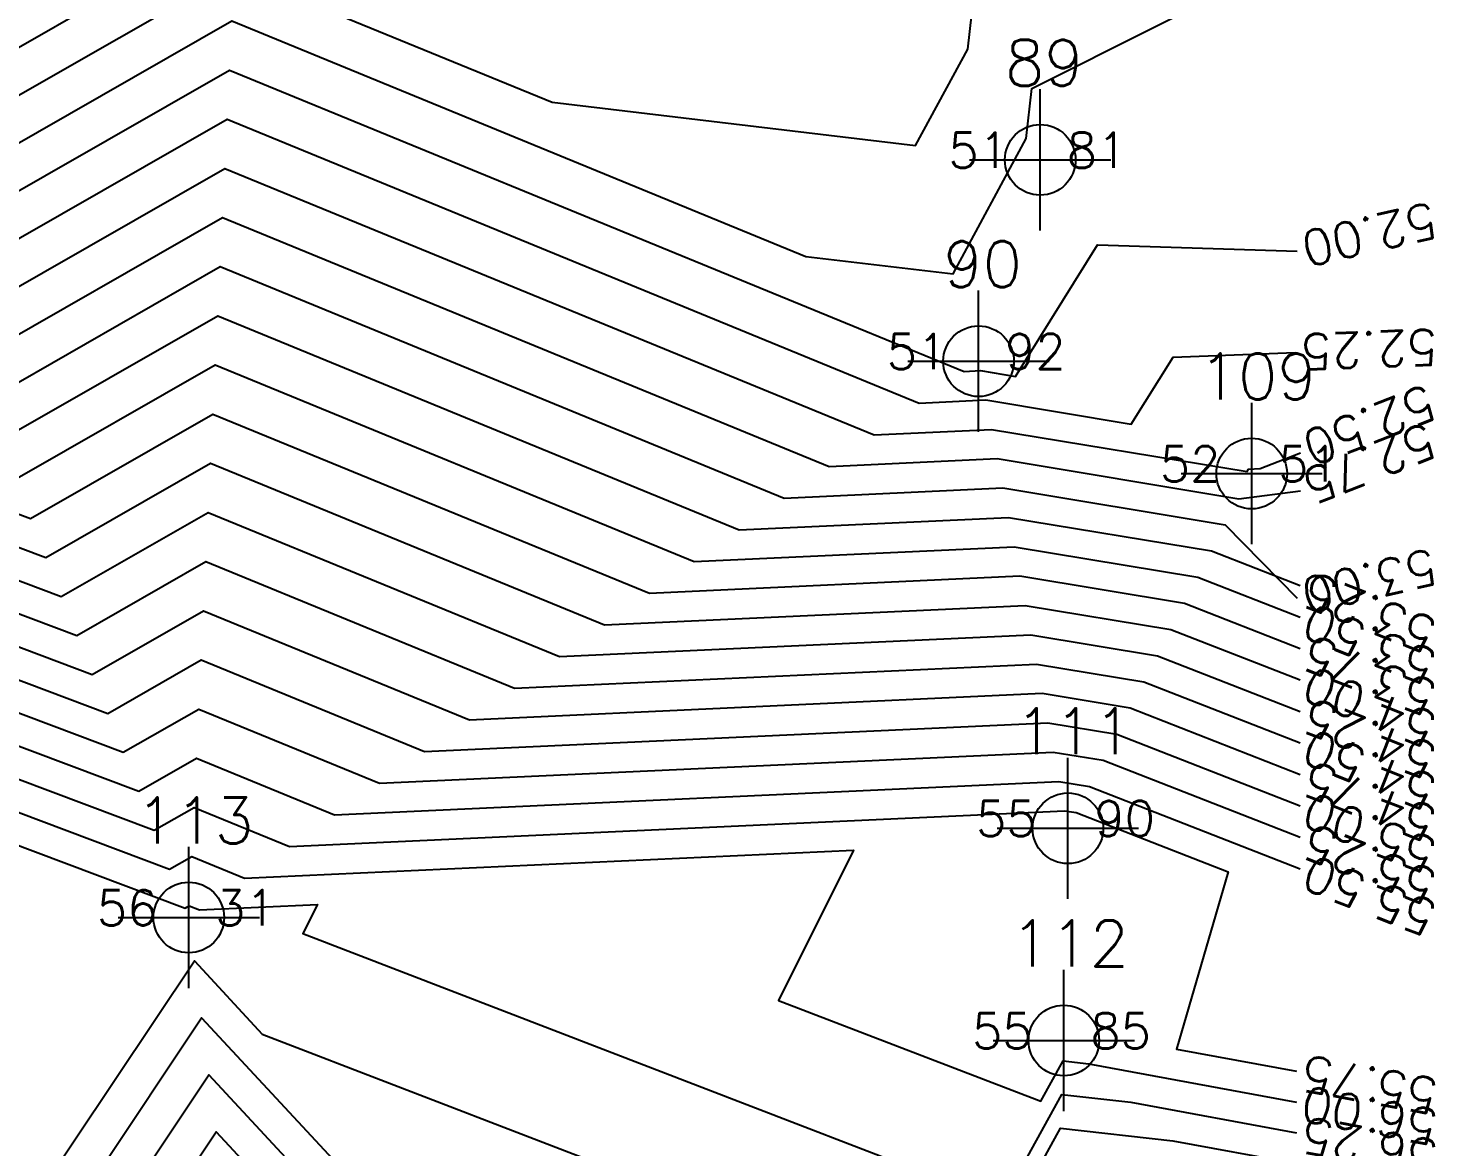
# Model space of a CAD drawing. Header units: millimetres. Extents: x 1412621 to 1412799, y 4931530 to 4931669.
# Drawn here: x 1412725.01 to 1412744.91, y 4931583.45 to 4931599.29 of the extents above; entities that cross this region are included whole.
import ezdxf
from ezdxf.enums import TextEntityAlignment as Align

# ---------------------------------------------------------------- set-up
doc = ezdxf.new("R2010")
doc.units = ezdxf.units.MM
doc.header["$PDMODE"] = 34
doc.header["$PDSIZE"] = 1
for name, color, linetype in [('CIVIL', 50, 'Continuous'), ('CIVIL-DRAW', 80, 'Continuous'), ('CIVIL-NONAME', 130, 'Continuous'), ('CIVIL-TEXT', 240, 'Continuous'), ('CIVIL-Z', 50, 'Continuous'), ('Tcontours0', 7, 'Continuous'), ('Tcontours1', 7, 'Continuous'), ('Tcontours2', 7, 'Continuous'), ('Tcontours3', 7, 'Continuous')]:
    doc.layers.add(name, color=color, linetype=linetype)
doc.styles.add('CIVILCADMAIN', font='TXT.SHX')
doc.styles.get("Standard").update_dxf_attribs({"font": 'arial.ttf'})

# ---------------------------------------------------------------- blocks, each defined once
blk = doc.blocks.new('CIVIL-ZZ')
at = {"layer": 'CIVIL-DRAW'}
blk.add_point((0, 0), dxfattribs=at)
at = {"layer": 'CIVIL-NONAME'}
blk.add_attdef('NAME', text='', height=1.8, dxfattribs=at).set_placement((0, 2.1), align=Align.CENTER)
at = {"layer": 'CIVIL-TEXT', "flags": 8}
blk.add_attdef('TEXT', text='', height=2, dxfattribs=at).set_placement((0.2, -3.3), align=Align.CENTER)
at = {"layer": 'CIVIL-Z'}
blk.add_attdef('Z1', text='', height=1.6, dxfattribs=at).set_placement((-0.75, -0.225), align=Align.RIGHT)
blk.add_attdef('Z2', (0.75, -0.225), '', height=1.6, dxfattribs=at)

msp = doc.modelspace()

# ---------------------------------------------------------------- linework, layer by layer
at = {"layer": 'Tcontours0'}
msp.add_lwpolyline([(1412704.916, 4931591.753), (1412705.358, 4931591.186), (1412705.788, 4931590.394), (1412704.406, 4931589.173), (1412707.438, 4931586.424), (1412710.587, 4931586.59), (1412712.908, 4931588.133), (1412714.883, 4931590.674), (1412716.058, 4931591.089), (1412717.806, 4931591.522), (1412719.129, 4931591.445), (1412720.417, 4931591.743), (1412726.141, 4931589.588), (1412727.464, 4931590.345), (1412730.624, 4931589.048), (1412739.447, 4931589.456), (1412740.424, 4931589.294), (1412743.022, 4931588.28)], dxfattribs=at)
at = {"layer": 'Tcontours1'}
for points in [[(1412705.049, 4931598.429), (1412706.304, 4931598.492), (1412711.925, 4931597.009), (1412713.864, 4931596.746), (1412718.17, 4931596.987), (1412718.365, 4931597.068), (1412718.505, 4931596.928), (1412719.285, 4931596.024), (1412722.205, 4931596.7), (1412723.514, 4931596.207), (1412727.865, 4931598.695), (1412738.264, 4931594.429), (1412738.493, 4931594.44), (1412738.992, 4931594.357), (1412740.153, 4931596.219), (1412742.977, 4931596.129)], [(1412705.049, 4931596.362), (1412706.492, 4931596.186), (1412713.511, 4931594.152), (1412713.795, 4931593.856), (1412714.432, 4931593.429), (1412718.15, 4931594.351), (1412718.507, 4931594.33), (1412721.609, 4931595.047), (1412724.39, 4931594), (1412727.731, 4931595.912), (1412735.718, 4931592.636), (1412738.811, 4931592.779), (1412741.958, 4931592.257), (1412742.978, 4931591.22)], [(1412705.041, 4931594.31), (1412707.739, 4931593.733), (1412708.434, 4931593.531), (1412708.534, 4931593.427), (1412709.76, 4931591.792), (1412708.35, 4931590.766), (1412706.119, 4931588.795), (1412707.992, 4931587.097), (1412709.936, 4931587.199), (1412711.37, 4931588.152), (1412714.342, 4931591.976), (1412714.896, 4931592.172), (1412717.978, 4931592.937), (1412718.818, 4931592.887), (1412721.013, 4931593.395), (1412725.265, 4931591.794), (1412727.598, 4931593.128), (1412733.171, 4931590.842), (1412739.129, 4931591.117), (1412741.191, 4931590.776), (1412743.022, 4931590.061)], [(1412704.778, 4931587.66), (1412706.885, 4931585.751), (1412711.237, 4931585.98), (1412714.446, 4931588.113), (1412715.423, 4931589.371), (1412717.221, 4931590.006), (1412717.634, 4931590.108), (1412719.44, 4931590.003), (1412719.821, 4931590.091), (1412727.017, 4931587.382), (1412727.33, 4931587.561), (1412728.077, 4931587.254), (1412736.698, 4931587.653), (1412735.636, 4931585.525), (1412739.348, 4931584.096), (1412739.664, 4931584.671), (1412740.031, 4931584.629), (1412742.968, 4931584.086)], [(1412705.021, 4931586.228), (1412706.331, 4931585.078), (1412711.887, 4931585.371), (1412715.8, 4931587.971), (1412715.994, 4931587.933), (1412716.723, 4931587.008), (1412717.712, 4931586.452), (1412718.316, 4931585.383), (1412716.608, 4931581.161), (1412718.154, 4931579.541), (1412723.105, 4931580.35), (1412724.441, 4931580.357), (1412724.845, 4931580.382), (1412727.574, 4931584.472), (1412731.067, 4931580.702), (1412737.169, 4931578.353), (1412739.589, 4931582.762), (1412742.404, 4931582.445), (1412742.968, 4931582.341)]]:
    msp.add_lwpolyline(points, dxfattribs=at)
at = {"layer": 'Tcontours2'}
for points in [[(1412705.049, 4931599.427), (1412707.039, 4931599.53), (1412710.956, 4931598.496), (1412713.917, 4931598.095), (1412717.202, 4931598.279), (1412719.35, 4931599.17), (1412720.881, 4931597.626), (1412721.223, 4931597.23), (1412722.503, 4931597.526), (1412723.076, 4931597.31), (1412727.932, 4931600.087), (1412732.43, 4931598.242), (1412737.576, 4931597.626), (1412738.314, 4931598.993), (1412738.515, 4931600.745), (1412737.981, 4931602.118), (1412738.972, 4931601.01), (1412742.953, 4931601.296)], [(1412705.049, 4931597.439), (1412705.621, 4931597.461), (1412705.868, 4931597.412), (1412707.309, 4931596.995), (1412712.893, 4931595.522), (1412713.812, 4931595.397), (1412716.016, 4931595.52), (1412716.708, 4931594.975), (1412717.03, 4931594.759), (1412718.236, 4931595.058), (1412718.352, 4931595.051), (1412721.907, 4931595.873), (1412723.952, 4931595.103), (1412727.798, 4931597.303), (1412736.991, 4931593.533), (1412738.652, 4931593.609), (1412742.268, 4931593.01), (1412742.291, 4931593.046), (1412742.455, 4931593.053), (1412743.024, 4931593.278)], [(1412705.045, 4931595.329), (1412707.115, 4931594.959), (1412710.973, 4931593.842), (1412711.527, 4931593.264), (1412712.064, 4931592.547), (1412708.516, 4931589.967), (1412706.976, 4931588.606), (1412708.269, 4931587.433), (1412709.611, 4931587.504), (1412710.601, 4931588.162), (1412714.072, 4931592.628), (1412714.314, 4931592.714), (1412718.064, 4931593.644), (1412718.663, 4931593.609), (1412721.311, 4931594.221), (1412724.828, 4931592.897), (1412727.664, 4931594.52), (1412734.444, 4931591.739), (1412738.97, 4931591.948), (1412741.574, 4931591.516), (1412743.022, 4931590.951)], [(1412705.03, 4931593.166), (1412706.524, 4931592.87), (1412707.509, 4931591.267), (1412707.618, 4931591.066), (1412705.262, 4931588.984), (1412707.715, 4931586.76), (1412710.261, 4931586.895), (1412712.139, 4931588.143), (1412714.612, 4931591.325), (1412715.477, 4931591.63), (1412717.892, 4931592.229), (1412718.974, 4931592.166), (1412720.715, 4931592.569), (1412725.703, 4931590.691), (1412727.531, 4931591.736), (1412731.898, 4931589.945), (1412739.288, 4931590.287), (1412740.807, 4931590.035), (1412743.022, 4931589.17)], [(1412704.778, 4931588.247), (1412707.161, 4931586.087), (1412710.912, 4931586.285), (1412713.677, 4931588.123), (1412715.153, 4931590.022), (1412716.639, 4931590.547), (1412717.72, 4931590.815), (1412719.285, 4931590.724), (1412720.119, 4931590.917), (1412726.579, 4931588.485), (1412727.397, 4931588.953), (1412729.351, 4931588.151), (1412739.606, 4931588.626), (1412740.04, 4931588.554), (1412743.022, 4931587.389)], [(1412704.972, 4931587.204), (1412706.608, 4931585.414), (1412711.562, 4931585.675), (1412715.215, 4931588.103), (1412715.694, 4931588.719), (1412717.119, 4931589.223), (1412717.345, 4931588.937), (1412717.617, 4931588.784), (1412718.527, 4931587.171), (1412719.42, 4931587.898), (1412720.51, 4931588.156), (1412721.368, 4931587.737), (1412725.106, 4931582.697), (1412727.367, 4931586.085), (1412728.329, 4931585.047), (1412738.258, 4931581.224), (1412739.627, 4931583.716), (1412741.218, 4931583.537), (1412742.968, 4931583.214)]]:
    msp.add_lwpolyline(points, dxfattribs=at)
at = {"layer": 'Tcontours3'}
for points in [[(1412705.049, 4931599.926), (1412707.406, 4931600.049), (1412710.472, 4931599.24), (1412713.943, 4931598.77), (1412716.718, 4931598.925), (1412719.843, 4931600.221), (1412722.07, 4931597.975), (1412722.192, 4931597.832), (1412722.652, 4931597.939), (1412722.858, 4931597.861), (1412727.966, 4931600.783), (1412728.837, 4931600.426), (1412737.045, 4931599.443), (1412737.485, 4931600.259), (1412737.605, 4931601.304), (1412736.044, 4931605.317), (1412738.942, 4931602.079), (1412742.953, 4931602.367)], [(1412705.049, 4931598.924), (1412706.672, 4931599.011), (1412711.441, 4931597.753), (1412713.89, 4931597.421), (1412717.686, 4931597.633), (1412718.858, 4931598.119), (1412719.693, 4931597.277), (1412720.254, 4931596.627), (1412722.354, 4931597.113), (1412723.295, 4931596.758), (1412727.899, 4931599.391), (1412736.024, 4931596.058), (1412738.107, 4931595.809), (1412739.142, 4931597.728), (1412739.223, 4931598.434), (1412742.751, 4931600.21), (1412742.953, 4931600.224)], [(1412705.049, 4931597.931), (1412705.372, 4931597.943), (1412705.937, 4931597.973), (1412712.409, 4931596.265), (1412713.838, 4931596.072), (1412717.267, 4931596.264), (1412718.277, 4931595.467), (1412718.316, 4931595.421), (1412722.056, 4931596.287), (1412723.733, 4931595.655), (1412727.832, 4931597.999), (1412737.628, 4931593.981), (1412738.573, 4931594.025), (1412740.63, 4931593.684), (1412741.222, 4931594.633), (1412742.951, 4931594.699)], [(1412705.049, 4931596.946), (1412705.37, 4931596.959), (1412706.18, 4931596.799), (1412710.896, 4931595.433), (1412713.378, 4931594.778), (1412713.786, 4931594.723), (1412714.765, 4931594.777), (1412715.073, 4931594.535), (1412715.731, 4931594.094), (1412718.193, 4931594.704), (1412718.429, 4931594.69), (1412721.758, 4931595.46), (1412724.171, 4931594.552), (1412727.765, 4931596.608), (1412736.354, 4931593.084), (1412738.732, 4931593.194), (1412742.15, 4931592.627), (1412743.024, 4931592.738)], [(1412705.047, 4931595.843), (1412706.803, 4931595.572), (1412712.242, 4931593.997), (1412713.023, 4931593.182), (1412713.216, 4931592.925), (1412708.599, 4931589.567), (1412707.404, 4931588.511), (1412708.407, 4931587.602), (1412709.449, 4931587.657), (1412710.216, 4931588.167), (1412713.937, 4931592.954), (1412714.024, 4931592.984), (1412718.107, 4931593.997), (1412718.585, 4931593.969), (1412721.46, 4931594.634), (1412724.609, 4931593.449), (1412727.698, 4931595.216), (1412735.081, 4931592.187), (1412738.891, 4931592.363), (1412741.766, 4931591.887), (1412743.022, 4931591.396)], [(1412705.043, 4931594.818), (1412707.427, 4931594.346), (1412709.704, 4931593.686), (1412710.031, 4931593.345), (1412710.912, 4931592.17), (1412708.433, 4931590.367), (1412706.547, 4931588.7), (1412708.13, 4931587.265), (1412709.774, 4931587.352), (1412710.985, 4931588.157), (1412714.207, 4931592.302), (1412714.605, 4931592.443), (1412718.021, 4931593.29), (1412718.74, 4931593.248), (1412721.162, 4931593.808), (1412725.047, 4931592.346), (1412727.631, 4931593.824), (1412733.808, 4931591.29), (1412739.05, 4931591.533), (1412741.383, 4931591.146), (1412743.022, 4931590.506)], [(1412705.03, 4931593.717), (1412707.391, 4931593.25), (1412708.108, 4931592.083), (1412708.609, 4931591.415), (1412708.267, 4931591.166), (1412705.691, 4931588.889), (1412707.853, 4931586.929), (1412710.099, 4931587.047), (1412711.754, 4931588.147), (1412714.477, 4931591.651), (1412715.186, 4931591.901), (1412717.935, 4931592.583), (1412718.896, 4931592.527), (1412720.864, 4931592.982), (1412725.484, 4931591.243), (1412727.564, 4931592.432), (1412732.534, 4931590.393), (1412739.209, 4931590.702), (1412740.999, 4931590.405), (1412743.022, 4931589.615)], [(1412705.03, 4931592.614), (1412705.657, 4931592.49), (1412706.433, 4931591.226), (1412706.703, 4931590.73), (1412704.834, 4931589.078), (1412707.577, 4931586.592), (1412710.424, 4931586.742), (1412712.523, 4931588.138), (1412714.748, 4931590.999), (1412715.767, 4931591.36), (1412717.849, 4931591.876), (1412719.052, 4931591.806), (1412720.566, 4931592.156), (1412725.922, 4931590.14), (1412727.497, 4931591.04), (1412731.261, 4931589.496), (1412739.367, 4931589.872), (1412740.615, 4931589.665), (1412743.022, 4931588.725)], [(1412704.565, 4931588.402), (1412707.3, 4931586.255), (1412710.749, 4931586.437), (1412713.292, 4931588.128), (1412715.018, 4931590.348), (1412716.349, 4931590.818), (1412717.763, 4931591.169), (1412719.207, 4931591.084), (1412720.268, 4931591.33), (1412726.36, 4931589.037), (1412727.43, 4931589.649), (1412729.988, 4931588.599), (1412739.526, 4931589.041), (1412740.232, 4931588.924), (1412743.022, 4931587.834)], [(1412704.778, 4931587.954), (1412707.023, 4931585.919), (1412711.074, 4931586.133), (1412714.061, 4931588.118), (1412715.288, 4931589.696), (1412716.93, 4931590.277), (1412717.677, 4931590.462), (1412719.363, 4931590.363), (1412719.97, 4931590.504), (1412726.798, 4931587.933), (1412727.363, 4931588.257), (1412728.714, 4931587.703), (1412739.685, 4931588.21), (1412739.848, 4931588.183), (1412742.001, 4931587.343), (1412741.272, 4931584.836), (1412742.968, 4931584.522)], [(1412704.778, 4931587.366), (1412706.746, 4931585.582), (1412711.4, 4931585.828), (1412714.83, 4931588.108), (1412715.558, 4931589.045), (1412717.511, 4931589.735), (1412717.591, 4931589.755), (1412719.518, 4931589.642), (1412719.672, 4931589.678), (1412727.235, 4931586.83), (1412727.296, 4931586.865), (1412727.441, 4931586.806), (1412729.109, 4931586.883), (1412728.904, 4931586.471), (1412738.803, 4931582.66), (1412739.645, 4931584.194), (1412740.624, 4931584.083), (1412742.968, 4931583.65)], [(1412705.001, 4931586.721), (1412706.469, 4931585.246), (1412711.725, 4931585.523), (1412715.599, 4931588.099), (1412715.829, 4931588.394), (1412716.512, 4931588.635), (1412717.034, 4931587.972), (1412717.665, 4931587.618), (1412718.896, 4931585.436), (1412718.342, 4931584.066), (1412721.728, 4931580.519), (1412723.801, 4931580.858), (1412724.36, 4931580.861), (1412724.529, 4931580.871), (1412727.47, 4931585.279), (1412729.698, 4931582.874), (1412737.714, 4931579.789), (1412739.608, 4931583.239), (1412741.811, 4931582.991), (1412742.968, 4931582.777)], [(1412705.026, 4931585.686), (1412706.193, 4931584.909), (1412712.05, 4931585.218), (1412713.881, 4931586.435), (1412715.938, 4931586.03), (1412714.696, 4931579.699), (1412714.838, 4931578.678), (1412715.174, 4931578.661), (1412722.408, 4931579.843), (1412724.522, 4931579.854), (1412725.16, 4931579.893), (1412727.677, 4931583.666), (1412732.436, 4931578.529), (1412736.624, 4931576.917), (1412739.571, 4931582.285), (1412742.968, 4931581.905)]]:
    msp.add_lwpolyline(points, dxfattribs=at)

# ---------------------------------------------------------------- block references
at = {"layer": 'CIVIL'}
ref = msp.add_blockref('CIVIL-ZZ', (1412739.341, 4931597.424, 51.81), dxfattribs=dict(at, xscale=0.5, yscale=0.5))
ref.add_attrib('Z2', '81', (1412739.716, 4931597.311, 51.81), dxfattribs={"layer": 'CIVIL-Z', "height": 0.5, "style": 'CIVILCADMAIN'})
ref.add_attrib('Z1', '51', (1412738.041, 4931597.311, 51.81), dxfattribs={"layer": 'CIVIL-Z', "height": 0.5, "style": 'CIVILCADMAIN'})
ref.add_attrib('NAME', '89', (1412738.841, 4931598.474, 51.81), dxfattribs={"layer": 'CIVIL-NONAME', "height": 0.65, "style": 'CIVILCADMAIN'})
ref = msp.add_blockref('CIVIL-ZZ', (1412738.468, 4931594.573, 51.92), dxfattribs=dict(at, xscale=0.5, yscale=0.5))
ref.add_attrib('Z2', '92', (1412738.843, 4931594.461, 51.92), dxfattribs={"layer": 'CIVIL-Z', "height": 0.5, "style": 'CIVILCADMAIN'})
ref.add_attrib('Z1', '51', (1412737.168, 4931594.461, 51.92), dxfattribs={"layer": 'CIVIL-Z', "height": 0.5, "style": 'CIVILCADMAIN'})
ref.add_attrib('NAME', '90', (1412737.968, 4931595.623, 51.92), dxfattribs={"layer": 'CIVIL-NONAME', "height": 0.65, "style": 'CIVILCADMAIN'})
ref = msp.add_blockref('CIVIL-ZZ', (1412742.334, 4931592.983, 52.51), dxfattribs=dict(at, xscale=0.5, yscale=0.5))
ref.add_attrib('Z2', '51', (1412742.709, 4931592.871, 52.51), dxfattribs={"layer": 'CIVIL-Z', "height": 0.5, "style": 'CIVILCADMAIN'})
ref.add_attrib('Z1', '52', (1412741.034, 4931592.871, 52.51), dxfattribs={"layer": 'CIVIL-Z', "height": 0.5, "style": 'CIVILCADMAIN'})
ref.add_attrib('NAME', '109', (1412741.584, 4931594.033, 52.51), dxfattribs={"layer": 'CIVIL-NONAME', "height": 0.65, "style": 'CIVILCADMAIN'})
ref = msp.add_blockref('CIVIL-ZZ', (1412739.733, 4931587.961, 55.9), dxfattribs=dict(at, xscale=0.5, yscale=0.5))
ref.add_attrib('Z2', '90', (1412740.108, 4931587.849, 55.9), dxfattribs={"layer": 'CIVIL-Z', "height": 0.5, "style": 'CIVILCADMAIN'})
ref.add_attrib('Z1', '55', (1412738.433, 4931587.849, 55.9), dxfattribs={"layer": 'CIVIL-Z', "height": 0.5, "style": 'CIVILCADMAIN'})
ref.add_attrib('NAME', '111', (1412738.983, 4931589.011, 55.9), dxfattribs={"layer": 'CIVIL-NONAME', "height": 0.65, "style": 'CIVILCADMAIN'})
ref = msp.add_blockref('CIVIL-ZZ', (1412727.288, 4931586.698, 56.31), dxfattribs=dict(at, xscale=0.5, yscale=0.5))
ref.add_attrib('Z2', '31', (1412727.663, 4931586.586, 56.31), dxfattribs={"layer": 'CIVIL-Z', "height": 0.5, "style": 'CIVILCADMAIN'})
ref.add_attrib('Z1', '56', (1412725.988, 4931586.586, 56.31), dxfattribs={"layer": 'CIVIL-Z', "height": 0.5, "style": 'CIVILCADMAIN'})
ref.add_attrib('NAME', '113', (1412726.538, 4931587.748, 56.31), dxfattribs={"layer": 'CIVIL-NONAME', "height": 0.65, "style": 'CIVILCADMAIN'})
ref = msp.add_blockref('CIVIL-ZZ', (1412739.675, 4931584.957, 55.85), dxfattribs=dict(at, xscale=0.5, yscale=0.5))
ref.add_attrib('Z2', '85', (1412740.05, 4931584.844, 55.85), dxfattribs={"layer": 'CIVIL-Z', "height": 0.5, "style": 'CIVILCADMAIN'})
ref.add_attrib('Z1', '55', (1412738.375, 4931584.844, 55.85), dxfattribs={"layer": 'CIVIL-Z', "height": 0.5, "style": 'CIVILCADMAIN'})
ref.add_attrib('NAME', '112', (1412738.925, 4931586.007, 55.85), dxfattribs={"layer": 'CIVIL-NONAME', "height": 0.65, "style": 'CIVILCADMAIN'})

# ---------------------------------------------------------------- texts
at = {"layer": 'Tcontours0', "style": 'CIVILCADMAIN'}
msp.add_text('55.00', height=0.5, rotation=158.671, dxfattribs=at).set_placement((1412744, 4931587.898, 55), align=Align.MIDDLE_CENTER)
at = {"layer": 'Tcontours1', "style": 'CIVILCADMAIN'}
for s, rotation, p in [('52.00', 193.0714, (1412744, 4931596.366, 52)), ('53.00', 193.1831, (1412744, 4931591.46, 53)), ('54.00', 158.671, (1412744, 4931589.679, 54)), ('56.00', 169.5202, (1412744, 4931583.895, 56))]:
    msp.add_text(s, height=0.5, rotation=rotation, dxfattribs=at).set_placement(p, align=Align.MIDDLE_CENTER)
at = {"layer": 'Tcontours2', "style": 'CIVILCADMAIN'}
for s, rotation, p in [('52.50', 201.6221, (1412744, 4931593.665, 52.5)), ('53.50', 158.671, (1412744, 4931590.569, 53.5)), ('54.50', 158.671, (1412744, 4931588.788, 54.5)), ('55.50', 158.671, (1412744, 4931587.007, 55.5))]:
    msp.add_text(s, height=0.5, rotation=rotation, dxfattribs=at).set_placement(p, align=Align.MIDDLE_CENTER)
at = {"layer": 'Tcontours3', "style": 'CIVILCADMAIN'}
for s, rotation, p in [('52.25', 182.1978, (1412744, 4931594.739, 52.25)), ('52.75', 201.6221, (1412744, 4931593.125, 52.75)), ('53.25', 158.671, (1412744, 4931591.015, 53.25)), ('53.75', 158.671, (1412744, 4931590.124, 53.75)), ('54.25', 158.671, (1412744, 4931589.234, 54.25)), ('54.75', 158.671, (1412744, 4931588.343, 54.75)), ('55.25', 158.671, (1412744, 4931587.453, 55.25)), ('55.75', 169.5202, (1412744, 4931584.332, 55.75)), ('56.25', 169.5202, (1412744, 4931583.459, 56.25))]:
    msp.add_text(s, height=0.5, rotation=rotation, dxfattribs=at).set_placement(p, align=Align.MIDDLE_CENTER)

doc.saveas('drawing.dxf')
